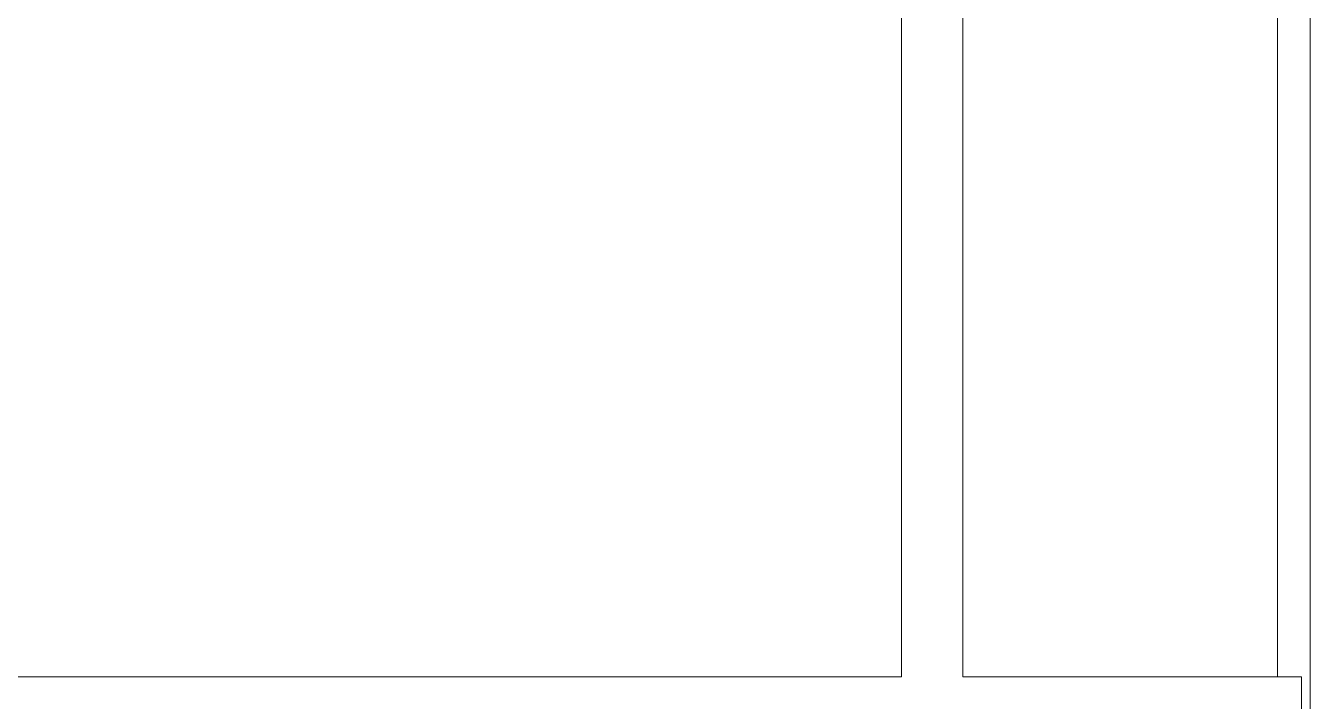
# Model space of a CAD drawing. Header units: millimetres. Extents: x 33157 to 59611, y -29750 to 1750.
# Drawn here: x 54230.32 to 54261.73, y -3188.88 to -3172.34 of the extents above; entities that cross this region are included whole.
import ezdxf

# ---------------------------------------------------------------- set-up
doc = ezdxf.new("R2010")
doc.units = ezdxf.units.MM
doc.layers.add('layer 1', color=7, linetype='Continuous', lineweight=18)

msp = doc.modelspace()

# ---------------------------------------------------------------- linework, layer by layer
at = {"layer": 'layer 1', "lineweight": 9}
for p, q in [((54261.735, -3170.091), (54261.735, -3208.618)), ((54253.236, -3171.382), (54253.236, -3188.279)), ((54260.933, -3171.42), (54260.933, -3188.279)), ((54251.737, -3171.92), (54251.737, -3188.279)), ((54261.518, -3188.279), (54261.518, -3189.477))]:
    msp.add_line(p, q, dxfattribs=at)
for points in [[(54199.256, -3188.279), (54199.256, -3188.279), (54251.737, -3188.279), (54251.737, -3188.279)], [(54261.518, -3188.279), (54261.518, -3188.279), (54253.236, -3188.279), (54253.236, -3188.279)]]:
    msp.add_open_spline(points, degree=3, dxfattribs=at)

doc.saveas('drawing.dxf')
